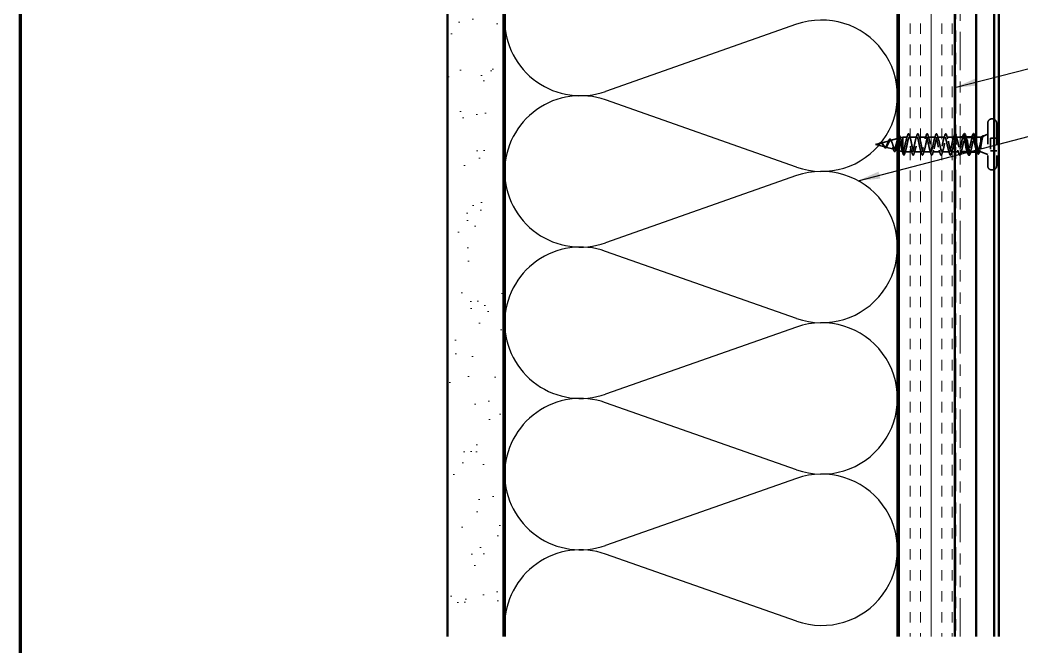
# Model space of a CAD drawing. Header units: inches. Extents: x 0.6 to 33.4, y 0.6 to 21.4.
# Drawn here: x 0.6 to 9.53, y 4.28 to 9.87 of the extents above; entities that cross this region are included whole.
import ezdxf

# ---------------------------------------------------------------- set-up
doc = ezdxf.new("R2010")
doc.units = ezdxf.units.IN
doc.header["$LTSCALE"] = 2
doc.header["$MEASUREMENT"] = 0
doc.linetypes.add('DASHED', pattern=[0.2067, 0.1654, -0.0413])
doc.linetypes.add('DOUBLE_DASH_CHAIN', pattern=[1.2403, 0.6614, -0.0827, 0.1654, -0.0827, 0.1654, -0.0827])
for name, color, linetype, lineweight in [('Border (ANSI)', 7, 'Continuous', 70), ('Hatch (ANSI)', 7, 'Continuous', 18), ('Hidden (ANSI)', 7, 'DASHED', 35), ('Sketch Geometry (ANSI)', 7, 'Continuous', 25), ('Symbol (ANSI)', 7, 'Continuous', 25), ('Visible (ANSI)', 7, 'Continuous', 50)]:
    doc.layers.add(name, color=color, linetype=linetype, lineweight=lineweight)
doc.styles.add('Note Text (ANSI)', font='tahoma.ttf')
doc.dimstyles.new('Default (ANSI)$7', dxfattribs={"dimscale": 2, "dimtxt": 0.12, "dimasz": 0.098425, "dimexe": 0.125, "dimexo": 0.0625, "dimgap": 0.031496, "dimtad": 0, "dimtih": 1, "dimtoh": 1, "dimrnd": 1e-08, "dimzin": 4, "dimdsep": 46, "dimtxsty": 'Note Text (ANSI)', "dimcen": 0.09, "dimdle": 0.393701, "dimclrd": 256, "dimclre": 256, "dimclrt": 256, "dimadec": 0, "dimazin": 1, "dimtfac": 1, "dimtofl": 0, "dimtmove": 0, "dimatfit": 3, "dimfxl": 0, "dimtolj": 1, "dimtzin": 4, "dimlwd": -1, "dimlwe": -1, "dimarcsym": 0})

# ---------------------------------------------------------------- blocks, each defined once
blk = doc.blocks.new('Borders ATAS A Border')
at = {"layer": 'Border (ANSI)'}
blk.add_line((0.3, 10.7), (0.3, 0.3), dxfattribs=at)

msp = doc.modelspace()

# ---------------------------------------------------------------- hatches: boundary and pattern name
at = {"layer": 'Hatch (ANSI)', "true_color": 0x804000}
h = msp.add_hatch(dxfattribs=at)
h.set_pattern_fill('AR-SAND', color=36, scale=0.25, angle=45, style=0)
h.paths.add_polyline_path([(4.40895, 4.37548), (4.40895, 15.27476), (4.90895, 15.27476), (4.90895, 4.37548)])
h = msp.add_hatch(dxfattribs=at)
h.set_pattern_fill('INSUL', color=36, scale=0.75, angle=90, style=0)
h.paths.add_polyline_path([(8.42895, 4.37548), (8.42895, 15.27476), (8.92895, 15.27476), (8.92895, 4.37548)])

# ---------------------------------------------------------------- linework, layer by layer
at = {"layer": 'Hidden (ANSI)', "ltscale": 0.569855}
for p, q in [((9.22295, 8.95576), (9.22295, 8.57476)), ((9.30295, 8.95576), (9.30295, 8.57476))]:
    msp.add_line(p, q, dxfattribs=at)
at = {"layer": 'Hidden (ANSI)', "ltscale": 0.005614}
for p, q in [((9.26595, 8.99276), (9.25995, 8.99276)), ((9.26595, 8.53776), (9.25995, 8.53776))]:
    msp.add_line(p, q, dxfattribs=at)
at = {"layer": 'Hidden (ANSI)', "ltscale": 0.04146}
msp.add_line((9.18248, 8.83894), (9.22295, 8.85526), dxfattribs=at)
at = {"layer": 'Hidden (ANSI)', "ltscale": 0.042539}
msp.add_line((8.22295, 8.76526), (8.2662, 8.77683), dxfattribs=at)
at = {"layer": 'Hidden (ANSI)', "ltscale": 0.082134}
msp.add_line((8.22295, 8.76526), (8.30637, 8.74295), dxfattribs=at)
at = {"layer": 'Hidden (ANSI)', "ltscale": 0.075866}
msp.add_line((8.26948, 8.77771), (8.34653, 8.79832), dxfattribs=at)
at = {"layer": 'Hidden (ANSI)', "ltscale": 0.063141}
msp.add_line((8.3548, 8.80053), (8.41895, 8.81769), dxfattribs=at)
at = {"layer": 'Hidden (ANSI)', "ltscale": 0.025357}
msp.add_line((8.44013, 8.82336), (8.46595, 8.83026), dxfattribs=at)
at = {"layer": 'Hidden (ANSI)', "ltscale": 0.117611}
msp.add_line((8.46595, 8.83026), (8.46595, 8.74416), dxfattribs=at)
at = {"layer": 'Hidden (ANSI)', "ltscale": 0.040375}
msp.add_line((8.50845, 8.83026), (8.46595, 8.83026), dxfattribs=at)
at = {"layer": 'Hidden (ANSI)', "ltscale": 0.062755}
for p, q in [((8.59145, 8.83026), (8.52545, 8.83026)), ((8.67445, 8.83026), (8.60845, 8.83026)), ((8.75745, 8.83026), (8.69145, 8.83026)), ((8.84045, 8.83026), (8.77445, 8.83026)), ((8.92345, 8.83026), (8.85745, 8.83026)), ((8.54995, 8.70026), (8.48395, 8.70026)), ((8.63295, 8.70026), (8.56695, 8.70026)), ((8.71595, 8.70026), (8.64995, 8.70026)), ((8.79895, 8.70026), (8.73295, 8.70026)), ((8.88195, 8.70026), (8.81595, 8.70026))]:
    msp.add_line(p, q, dxfattribs=at)
at = {"layer": 'Hidden (ANSI)', "ltscale": 0.036565}
msp.add_line((8.97895, 8.83026), (8.94045, 8.83026), dxfattribs=at)
at = {"layer": 'Hidden (ANSI)', "ltscale": 0.004078}
for p, q in [((9.02784, 8.83026), (9.02345, 8.83026)), ((9.04795, 8.70026), (9.04357, 8.70026))]:
    msp.add_line(p, q, dxfattribs=at)
at = {"layer": 'Hidden (ANSI)', "ltscale": 0.003667}
msp.add_line((9.11041, 8.83026), (9.10645, 8.83026), dxfattribs=at)
at = {"layer": 'Hidden (ANSI)', "ltscale": 0.037994}
msp.add_line((9.16095, 8.83026), (9.12095, 8.83026), dxfattribs=at)
at = {"layer": 'Hidden (ANSI)', "ltscale": 0.018506}
msp.add_line((9.16095, 8.83026), (9.17907, 8.83757), dxfattribs=at)
at = {"layer": 'Hidden (ANSI)', "ltscale": 0.194373}
msp.add_line((9.16095, 8.83026), (9.16095, 8.70026), dxfattribs=at)
at = {"layer": 'Hidden (ANSI)', "ltscale": 0.053232}
for p, q in [((9.30295, 8.82176), (9.24695, 8.82176)), ((9.30295, 8.70876), (9.24695, 8.70876))]:
    msp.add_line(p, q, dxfattribs=at)
at = {"layer": 'Hidden (ANSI)', "ltscale": 0.107515}
msp.add_line((9.24695, 8.82176), (9.24695, 8.70876), dxfattribs=at)
at = {"layer": 'Hidden (ANSI)', "ltscale": 0.073402}
msp.add_line((8.31214, 8.74141), (8.3867, 8.72146), dxfattribs=at)
at = {"layer": 'Hidden (ANSI)', "ltscale": 0.021082}
msp.add_line((8.39747, 8.71858), (8.41895, 8.71284), dxfattribs=at)
at = {"layer": 'Hidden (ANSI)', "ltscale": 0.036376}
msp.add_line((8.42895, 8.71016), (8.46595, 8.70026), dxfattribs=at)
at = {"layer": 'Hidden (ANSI)', "ltscale": 0.071462}
msp.add_line((8.46595, 8.74416), (8.46595, 8.70049), dxfattribs=at)
at = {"layer": 'Hidden (ANSI)', "ltscale": 0.0051}
msp.add_line((8.46595, 8.70049), (8.46595, 8.70026), dxfattribs=at)
at = {"layer": 'Hidden (ANSI)', "ltscale": 0.000852348}
msp.add_line((8.46695, 8.70026), (8.46595, 8.70026), dxfattribs=at)
at = {"layer": 'Hidden (ANSI)', "ltscale": 0.028664}
for p, q in [((8.47448, 8.67101), (8.46695, 8.70026)), ((8.48395, 8.70026), (8.47642, 8.67101))]:
    msp.add_line(p, q, dxfattribs=at)
at = {"layer": 'Hidden (ANSI)', "ltscale": 0.02847}
msp.add_line((8.92895, 8.70026), (8.89895, 8.70026), dxfattribs=at)
at = {"layer": 'Hidden (ANSI)', "ltscale": 0.024661}
msp.add_line((8.96495, 8.70026), (8.93895, 8.70026), dxfattribs=at)
at = {"layer": 'Hidden (ANSI)', "ltscale": 0.01168}
msp.add_line((9.13332, 8.70026), (9.12095, 8.70026), dxfattribs=at)
at = {"layer": 'Hidden (ANSI)', "ltscale": 0.014537}
msp.add_line((9.16095, 8.70026), (9.14558, 8.70026), dxfattribs=at)
at = {"layer": 'Hidden (ANSI)', "ltscale": 0.063565}
msp.add_line((9.16095, 8.70026), (9.22295, 8.67526), dxfattribs=at)
at = {"layer": 'Hidden (ANSI)', "ltscale": 0.05525}
for centre, start, end in [((9.25995, 8.95576), 90, 180), ((9.26595, 8.95576), 0, 90), ((9.25995, 8.57476), 180, 270), ((9.26595, 8.57476), 270, 0)]:
    msp.add_arc(centre, 0.037, start, end, dxfattribs=at)
at = {"layer": 'Hidden (ANSI)', "ltscale": 0.000948163}
msp.add_arc((9.09795, 8.85926), 0.001, 14.439743, 77.5, dxfattribs=at)
at = {"layer": 'Hidden (ANSI)', "ltscale": 0.002412}
msp.add_arc((8.47545, 8.67126), 0.001, 194.439743, 345.560257, dxfattribs=at)
at = {"layer": 'Hidden (ANSI)', "ltscale": 0.070549}
msp.add_open_spline([(8.42895, 8.83852), (8.42936, 8.8394), (8.42977, 8.84018), (8.43172, 8.8434), (8.43357, 8.84488), (8.43734, 8.84397), (8.4387, 8.84226), (8.441, 8.83775), (8.44197, 8.83522), (8.44292, 8.83217)], degree=3, knots=[0.04709562, 0.04709562, 0.04709562, 0.04709562, 0.06489246, 0.06489246, 0.13077085, 0.13077085, 0.18983606, 0.18983606, 0.23484667, 0.23484667, 0.23484667, 0.23484667], dxfattribs=at)
at = {"layer": 'Hidden (ANSI)', "ltscale": 0.031888}
for points in [[(8.49963, 8.81629), (8.50304, 8.8267), (8.50627, 8.83736), (8.5094, 8.84805)], [(8.52451, 8.84805), (8.52764, 8.83736), (8.53086, 8.8267), (8.53428, 8.81629)], [(8.58263, 8.81629), (8.58604, 8.8267), (8.58927, 8.83736), (8.5924, 8.84805)], [(8.60751, 8.84805), (8.61064, 8.83736), (8.61386, 8.8267), (8.61728, 8.81629)], [(8.66563, 8.81629), (8.66904, 8.8267), (8.67227, 8.83736), (8.6754, 8.84805)], [(8.69051, 8.84805), (8.69364, 8.83736), (8.69686, 8.8267), (8.70028, 8.81629)], [(8.74863, 8.81629), (8.75204, 8.8267), (8.75527, 8.83736), (8.7584, 8.84805)], [(8.77351, 8.84805), (8.77664, 8.83736), (8.77986, 8.8267), (8.78328, 8.81629)], [(8.83163, 8.81629), (8.83504, 8.8267), (8.83827, 8.83736), (8.8414, 8.84805)], [(8.85651, 8.84805), (8.85964, 8.83736), (8.86286, 8.8267), (8.86628, 8.81629)], [(8.91463, 8.81629), (8.91804, 8.8267), (8.92127, 8.83736), (8.9244, 8.84805)], [(8.93951, 8.84805), (8.94264, 8.83736), (8.94586, 8.8267), (8.94928, 8.81629)], [(8.49278, 8.71424), (8.48936, 8.70383), (8.48614, 8.69317), (8.48301, 8.68248)], [(8.5509, 8.68248), (8.54777, 8.69317), (8.54454, 8.70383), (8.54113, 8.71424)], [(8.57578, 8.71424), (8.57236, 8.70383), (8.56914, 8.69317), (8.56601, 8.68248)], [(8.6339, 8.68248), (8.63077, 8.69317), (8.62754, 8.70383), (8.62413, 8.71424)], [(8.65878, 8.71424), (8.65536, 8.70383), (8.65214, 8.69317), (8.64901, 8.68248)], [(8.7169, 8.68248), (8.71377, 8.69317), (8.71054, 8.70383), (8.70713, 8.71424)], [(8.74178, 8.71424), (8.73836, 8.70383), (8.73514, 8.69317), (8.73201, 8.68248)], [(8.7999, 8.68248), (8.79677, 8.69317), (8.79354, 8.70383), (8.79013, 8.71424)], [(8.82478, 8.71424), (8.82136, 8.70383), (8.81814, 8.69317), (8.81501, 8.68248)], [(8.8829, 8.68248), (8.87977, 8.69317), (8.87654, 8.70383), (8.87313, 8.71424)], [(8.90778, 8.71424), (8.90436, 8.70383), (8.90114, 8.69317), (8.89801, 8.68248)], [(8.9659, 8.68248), (8.96277, 8.69317), (8.95954, 8.70383), (8.95613, 8.71424)]]:
    msp.add_open_spline(points, degree=3, dxfattribs=at)
at = {"layer": 'Hidden (ANSI)', "ltscale": 0.090851}
for points in [[(8.5094, 8.84805), (8.51088, 8.85311), (8.51234, 8.85667), (8.51486, 8.85963), (8.51587, 8.86028), (8.51883, 8.86024), (8.52022, 8.85861), (8.52252, 8.85413), (8.52352, 8.85142), (8.52451, 8.84805)], [(8.5924, 8.84805), (8.59388, 8.85311), (8.59534, 8.85667), (8.59786, 8.85963), (8.59887, 8.86028), (8.60183, 8.86024), (8.60322, 8.85861), (8.60552, 8.85413), (8.60652, 8.85142), (8.60751, 8.84805)], [(8.6754, 8.84805), (8.67688, 8.85311), (8.67834, 8.85667), (8.68086, 8.85963), (8.68187, 8.86028), (8.68483, 8.86024), (8.68622, 8.85861), (8.68852, 8.85413), (8.68952, 8.85142), (8.69051, 8.84805)], [(8.7584, 8.84805), (8.75988, 8.85311), (8.76134, 8.85667), (8.76386, 8.85963), (8.76487, 8.86028), (8.76783, 8.86024), (8.76922, 8.85861), (8.77152, 8.85413), (8.77252, 8.85142), (8.77351, 8.84805)], [(8.8414, 8.84805), (8.84288, 8.85311), (8.84434, 8.85667), (8.84686, 8.85963), (8.84787, 8.86028), (8.85083, 8.86024), (8.85222, 8.85861), (8.85452, 8.85413), (8.85552, 8.85142), (8.85651, 8.84805)], [(8.56601, 8.68248), (8.56452, 8.67742), (8.56306, 8.67385), (8.56054, 8.6709), (8.55953, 8.67025), (8.55657, 8.67029), (8.55518, 8.67192), (8.55288, 8.6764), (8.55189, 8.67911), (8.5509, 8.68248)], [(8.64901, 8.68248), (8.64752, 8.67742), (8.64606, 8.67385), (8.64354, 8.6709), (8.64253, 8.67025), (8.63957, 8.67029), (8.63818, 8.67192), (8.63588, 8.6764), (8.63489, 8.67911), (8.6339, 8.68248)], [(8.73201, 8.68248), (8.73052, 8.67742), (8.72906, 8.67385), (8.72654, 8.6709), (8.72553, 8.67025), (8.72257, 8.67029), (8.72118, 8.67192), (8.71888, 8.6764), (8.71789, 8.67911), (8.7169, 8.68248)], [(8.81501, 8.68248), (8.81352, 8.67742), (8.81206, 8.67385), (8.80954, 8.6709), (8.80853, 8.67025), (8.80557, 8.67029), (8.80418, 8.67192), (8.80188, 8.6764), (8.80089, 8.67911), (8.7999, 8.68248)], [(8.89801, 8.68248), (8.89652, 8.67742), (8.89506, 8.67385), (8.89254, 8.6709), (8.89153, 8.67025), (8.88857, 8.67029), (8.88718, 8.67192), (8.88488, 8.6764), (8.88389, 8.67911), (8.8829, 8.68248)]]:
    msp.add_open_spline(points, degree=3, knots=[0, 0, 0, 0, 0.08068206, 0.08068206, 0.12137804, 0.12137804, 0.18811443, 0.18811443, 0.24184971, 0.24184971, 0.24184971, 0.24184971], dxfattribs=at)
at = {"layer": 'Hidden (ANSI)', "ltscale": 0.029874}
msp.add_open_spline([(8.9244, 8.84805), (8.92587, 8.85304), (8.9273, 8.85658), (8.92895, 8.85856)], degree=3, dxfattribs=at)
at = {"layer": 'Hidden (ANSI)', "ltscale": 0.003653}
msp.add_open_spline([(8.93895, 8.84986), (8.93914, 8.84928), (8.93932, 8.84867), (8.93951, 8.84805)], degree=3, dxfattribs=at)
at = {"layer": 'Hidden (ANSI)', "ltscale": 0.148606}
msp.add_open_spline([(9.16095, 8.74378), (9.16246, 8.75175), (9.16392, 8.76033), (9.16689, 8.77794), (9.16836, 8.78678), (9.17133, 8.80354), (9.17279, 8.81125), (9.17576, 8.82445), (9.17723, 8.82974), (9.17988, 8.83635), (9.18105, 8.83818), (9.18341, 8.83948), (9.18458, 8.8389), (9.18575, 8.83713)], degree=3, knots=[0, 0, 0, 0, 0.06713685, 0.06713685, 0.13596331, 0.13596331, 0.20647998, 0.20647998, 0.27868739, 0.27868739, 0.33737749, 0.33737749, 0.39716778, 0.39716778, 0.39716778, 0.39716778], dxfattribs=at)
at = {"layer": 'Hidden (ANSI)', "ltscale": 0.068823}
msp.add_open_spline([(9.17193, 8.82891), (9.17342, 8.83365), (9.17492, 8.83721), (9.17818, 8.84162), (9.18047, 8.84251), (9.18374, 8.8405), (9.18488, 8.83892), (9.18602, 8.83666)], degree=3, knots=[0, 0, 0, 0, 0.06702467, 0.06702467, 0.13458345, 0.13458345, 0.18302035, 0.18302035, 0.18302035, 0.18302035], dxfattribs=at)
at = {"layer": 'Hidden (ANSI)', "ltscale": 0.014821}
msp.add_open_spline([(8.24276, 8.76389), (8.24111, 8.76334), (8.23983, 8.76309), (8.23917, 8.76294), (8.23906, 8.76292), (8.23896, 8.76289), (8.23893, 8.76288), (8.2389, 8.76287), (8.2389, 8.76286), (8.23889, 8.76286), (8.23889, 8.76285), (8.23889, 8.76285), (8.23889, 8.76285), (8.23889, 8.76285), (8.23889, 8.76285), (8.23889, 8.76284), (8.23889, 8.76284), (8.23889, 8.76284), (8.23889, 8.76284), (8.2389, 8.76284), (8.23891, 8.76284), (8.23893, 8.76283), (8.23895, 8.76283), (8.23908, 8.76281), (8.2393, 8.76282), (8.2397, 8.76283), (8.2401, 8.76286), (8.24114, 8.76299), (8.24174, 8.76309), (8.24462, 8.7637), (8.24687, 8.76456), (8.24914, 8.76578)], degree=3, knots=[0, 0, 0, 0, 0.01397013, 0.01397013, 0.01635801, 0.01635801, 0.01712636, 0.01712636, 0.01759978, 0.01759978, 0.01773598, 0.01773598, 0.01781809, 0.01781809, 0.01788584, 0.01788584, 0.01795891, 0.01795891, 0.01807628, 0.01807628, 0.01833703, 0.01833703, 0.01916095, 0.01916095, 0.02439922, 0.02439922, 0.04499316, 0.04499316, 0.07213098, 0.07213098, 0.1773839, 0.1773839, 0.1773839, 0.1773839], dxfattribs=at)
at = {"layer": 'Hidden (ANSI)', "ltscale": 0.002866}
msp.add_open_spline([(8.24326, 8.76343), (8.2423, 8.76318), (8.24134, 8.763), (8.24039, 8.7629)], degree=3, dxfattribs=at)
at = {"layer": 'Hidden (ANSI)', "ltscale": 0.007962}
msp.add_open_spline([(8.25014, 8.76751), (8.24913, 8.76688), (8.24812, 8.76629), (8.24566, 8.76501), (8.24423, 8.76437), (8.24276, 8.76389)], degree=3, knots=[0, 0, 0, 0, 0.009046419, 0.009046419, 0.021574315, 0.021574315, 0.021574315, 0.021574315], dxfattribs=at)
at = {"layer": 'Hidden (ANSI)', "ltscale": 0.000711439}
msp.add_open_spline([(8.24796, 8.76622), (8.24809, 8.76629), (8.24821, 8.76637), (8.24834, 8.76645)], degree=3, dxfattribs=at)
at = {"layer": 'Hidden (ANSI)', "ltscale": 0.002371}
msp.add_open_spline([(8.24834, 8.76645), (8.24904, 8.76688), (8.24974, 8.76735), (8.25043, 8.76785)], degree=3, dxfattribs=at)
at = {"layer": 'Hidden (ANSI)', "ltscale": 0.003543}
msp.add_open_spline([(8.24914, 8.76578), (8.24967, 8.76606), (8.2502, 8.76636), (8.25129, 8.767), (8.25185, 8.76734), (8.25241, 8.7677)], degree=3, knots=[0, 0, 0, 0, 0.0046577974, 0.0046577974, 0.0097216205, 0.0097216205, 0.0097216205, 0.0097216205], dxfattribs=at)
at = {"layer": 'Hidden (ANSI)', "ltscale": 0.083957}
msp.add_open_spline([(8.30637, 8.74295), (8.30455, 8.74344), (8.3027, 8.74461), (8.29894, 8.74811), (8.29708, 8.75035), (8.29326, 8.75544), (8.29137, 8.7582), (8.28748, 8.76369), (8.28556, 8.76634), (8.28159, 8.77103), (8.27962, 8.77301), (8.27554, 8.77592), (8.27352, 8.77684), (8.26931, 8.77749), (8.26722, 8.77723), (8.26284, 8.77571), (8.26066, 8.77449), (8.257, 8.77213), (8.25564, 8.77119), (8.25289, 8.76931), (8.25154, 8.76838), (8.25014, 8.76751)], degree=3, knots=[0, 0, 0, 0, 0.02818547, 0.02818547, 0.05535616, 0.05535616, 0.08155578, 0.08155578, 0.10684016, 0.10684016, 0.13128192, 0.13128192, 0.1549776, 0.1549776, 0.17805851, 0.17805851, 0.20070773, 0.20070773, 0.21389493, 0.21389493, 0.22660204, 0.22660204, 0.22660204, 0.22660204], dxfattribs=at)
at = {"layer": 'Hidden (ANSI)', "ltscale": 0.049977}
msp.add_open_spline([(8.25043, 8.76785), (8.25205, 8.76902), (8.25365, 8.77034), (8.25678, 8.77302), (8.25835, 8.77439), (8.26152, 8.77698), (8.26315, 8.77819), (8.26639, 8.78012), (8.26805, 8.78083), (8.27137, 8.78151), (8.27307, 8.78144), (8.27637, 8.78048), (8.27799, 8.77957), (8.28114, 8.77706), (8.28271, 8.77539), (8.28447, 8.77315), (8.28474, 8.7728), (8.28501, 8.77245)], degree=3, knots=[0, 0, 0, 0, 0.01545601, 0.01545601, 0.03160159, 0.03160159, 0.04933947, 0.04933947, 0.06831232, 0.06831232, 0.08828975, 0.08828975, 0.10822909, 0.10822909, 0.12929401, 0.12929401, 0.13307809, 0.13307809, 0.13307809, 0.13307809], dxfattribs=at)
at = {"layer": 'Hidden (ANSI)', "ltscale": 0.089656}
msp.add_open_spline([(8.25241, 8.7677), (8.25522, 8.76948), (8.25785, 8.77143), (8.26308, 8.77491), (8.26552, 8.77634), (8.27041, 8.77812), (8.27272, 8.77842), (8.27735, 8.77767), (8.27957, 8.77662), (8.28402, 8.7733), (8.28617, 8.77107), (8.29047, 8.76583), (8.29256, 8.7629), (8.29676, 8.75689), (8.2988, 8.75392), (8.30276, 8.74871), (8.30463, 8.74652), (8.30842, 8.74307), (8.31029, 8.7419), (8.31214, 8.74141)], degree=3, knots=[0, 0, 0, 0, 0.02542118, 0.02542118, 0.05061597, 0.05061597, 0.07599611, 0.07599611, 0.10184452, 0.10184452, 0.12835573, 0.12835573, 0.15566688, 0.15566688, 0.18387744, 0.18387744, 0.21097071, 0.21097071, 0.23938117, 0.23938117, 0.23938117, 0.23938117], dxfattribs=at)
at = {"layer": 'Hidden (ANSI)', "ltscale": 0.003954}
msp.add_open_spline([(8.28501, 8.77245), (8.2856, 8.77165), (8.2862, 8.7709), (8.28681, 8.77022)], degree=3, dxfattribs=at)
at = {"layer": 'Hidden (ANSI)', "ltscale": 0.007535}
msp.add_open_spline([(8.2943, 8.7533), (8.29327, 8.75522), (8.29219, 8.75701), (8.29109, 8.75858)], degree=3, dxfattribs=at)
at = {"layer": 'Hidden (ANSI)', "ltscale": 0.032433}
msp.add_open_spline([(8.30909, 8.73405), (8.30746, 8.73468), (8.30586, 8.73592), (8.30265, 8.73942), (8.301, 8.74175), (8.29771, 8.74707), (8.29602, 8.75012), (8.2943, 8.7533)], degree=3, knots=[0, 0, 0, 0, 0.028857682, 0.028857682, 0.057982072, 0.057982072, 0.086372467, 0.086372467, 0.086372467, 0.086372467], dxfattribs=at)
at = {"layer": 'Hidden (ANSI)', "ltscale": 0.365807}
msp.add_open_spline([(8.42686, 8.81981), (8.42637, 8.81968), (8.42587, 8.81942), (8.42368, 8.81776), (8.422, 8.8151), (8.41859, 8.80737), (8.4169, 8.80243), (8.41349, 8.791), (8.4118, 8.78465), (8.40838, 8.77148), (8.40669, 8.76479), (8.40326, 8.75202), (8.40157, 8.74606), (8.39814, 8.73567), (8.39644, 8.73133), (8.39301, 8.72484), (8.39131, 8.72271), (8.38787, 8.72094), (8.38617, 8.72125), (8.38272, 8.72422), (8.38101, 8.72679), (8.37756, 8.73377), (8.37585, 8.73806), (8.37239, 8.7477), (8.37067, 8.75292), (8.3672, 8.76351), (8.36548, 8.76877), (8.362, 8.77855), (8.36028, 8.78299), (8.35679, 8.79041), (8.35506, 8.79335), (8.35155, 8.79736), (8.34982, 8.79842), (8.3463, 8.79856), (8.34456, 8.7977), (8.34102, 8.79422), (8.33927, 8.7917), (8.33572, 8.78544), (8.33397, 8.78181), (8.3304, 8.77404), (8.32863, 8.77), (8.32503, 8.76217), (8.32325, 8.75847), (8.31964, 8.75195), (8.31784, 8.7492), (8.31441, 8.74531), (8.31282, 8.74402), (8.3096, 8.74264), (8.30801, 8.74251), (8.30637, 8.74295)], degree=3, knots=[0.47789352, 0.47789352, 0.47789352, 0.47789352, 0.49460706, 0.49460706, 0.55076272, 0.55076272, 0.60566256, 0.60566256, 0.65930824, 0.65930824, 0.71170162, 0.71170162, 0.76284473, 0.76284473, 0.81273987, 0.81273987, 0.86138959, 0.86138959, 0.90879673, 0.90879673, 0.95496449, 0.95496449, 0.99989646, 0.99989646, 1.04359669, 1.04359669, 1.08606975, 1.08606975, 1.12732083, 1.12732083, 1.16735583, 1.16735583, 1.2061815, 1.2061815, 1.24380561, 1.24380561, 1.2802371, 1.2802371, 1.3154864, 1.3154864, 1.34956567, 1.34956567, 1.38248924, 1.38248924, 1.41427414, 1.41427414, 1.44125434, 1.44125434, 1.46715819, 1.46715819, 1.46715819, 1.46715819], dxfattribs=at)
at = {"layer": 'Hidden (ANSI)', "ltscale": 0.504207}
msp.add_open_spline([(8.31214, 8.74141), (8.31417, 8.74087), (8.31612, 8.74114), (8.32006, 8.7433), (8.32199, 8.74521), (8.32589, 8.75045), (8.32781, 8.75375), (8.33167, 8.76128), (8.33357, 8.76544), (8.3374, 8.77399), (8.33929, 8.77828), (8.34309, 8.7863), (8.34497, 8.78992), (8.34875, 8.79588), (8.35062, 8.7981), (8.35438, 8.80074), (8.35624, 8.80106), (8.35998, 8.79965), (8.36183, 8.79787), (8.36556, 8.79238), (8.3674, 8.78868), (8.37112, 8.77981), (8.37295, 8.7747), (8.37666, 8.76378), (8.37848, 8.75807), (8.38218, 8.74686), (8.384, 8.74149), (8.38768, 8.73191), (8.3895, 8.72784), (8.39318, 8.72162), (8.39499, 8.7196), (8.39866, 8.71801), (8.40047, 8.71851), (8.40413, 8.72208), (8.40593, 8.72516), (8.40958, 8.73357), (8.41139, 8.73886), (8.41503, 8.75098), (8.41684, 8.75771), (8.42047, 8.77172), (8.42227, 8.77886), (8.42591, 8.79255), (8.4277, 8.79894), (8.43133, 8.81004), (8.43313, 8.8146), (8.43675, 8.82116), (8.43854, 8.82304), (8.44216, 8.82378), (8.44395, 8.82255), (8.44757, 8.81707), (8.44936, 8.8128), (8.45297, 8.80169), (8.45476, 8.79492), (8.45813, 8.78072), (8.45969, 8.77357), (8.46283, 8.75883), (8.46439, 8.75134), (8.46595, 8.74416)], degree=3, knots=[0, 0, 0, 0, 0.0315308, 0.0315308, 0.0641805, 0.0641805, 0.0979786, 0.0979786, 0.1329491, 0.1329491, 0.1691118, 0.1691118, 0.2064833, 0.2064833, 0.2450775, 0.2450775, 0.2849064, 0.2849064, 0.3259802, 0.3259802, 0.3683075, 0.3683075, 0.4118959, 0.4118959, 0.4567522, 0.4567522, 0.5028821, 0.5028821, 0.5502906, 0.5502906, 0.5989824, 0.5989824, 0.6489613, 0.6489613, 0.7002309, 0.7002309, 0.7527945, 0.7527945, 0.8066547, 0.8066547, 0.8618141, 0.8618141, 0.918275, 0.918275, 0.9760395, 0.9760395, 1.0351092, 1.0351092, 1.095486, 1.095486, 1.1571712, 1.1571712, 1.2201662, 1.2201662, 1.2761521, 1.2761521, 1.3331843, 1.3331843, 1.3331843, 1.3331843], dxfattribs=at)
at = {"layer": 'Hidden (ANSI)', "ltscale": 0.008584}
msp.add_open_spline([(8.32723, 8.75289), (8.32603, 8.75082), (8.32486, 8.74858), (8.32372, 8.74622)], degree=3, dxfattribs=at)
at = {"layer": 'Hidden (ANSI)', "ltscale": 0.014151}
msp.add_open_spline([(8.33374, 8.78126), (8.33559, 8.78514), (8.33734, 8.78939), (8.33901, 8.79376)], degree=3, dxfattribs=at)
at = {"layer": 'Hidden (ANSI)', "ltscale": 0.078163}
msp.add_open_spline([(8.33901, 8.79376), (8.34051, 8.79768), (8.342, 8.80117), (8.34492, 8.80682), (8.34638, 8.80905), (8.34948, 8.81213), (8.35126, 8.81296), (8.35467, 8.81244), (8.35616, 8.81135), (8.35825, 8.8088), (8.35895, 8.80774), (8.36078, 8.8045), (8.3619, 8.80202), (8.36299, 8.79918)], degree=3, knots=[0, 0, 0, 0, 0.03820607, 0.03820607, 0.07666554, 0.07666554, 0.11777887, 0.11777887, 0.15521059, 0.15521059, 0.17510174, 0.17510174, 0.2079958, 0.2079958, 0.2079958, 0.2079958], dxfattribs=at)
at = {"layer": 'Hidden (ANSI)', "ltscale": 0.013376}
msp.add_open_spline([(8.36299, 8.79918), (8.36458, 8.79505), (8.36623, 8.79103), (8.36795, 8.78725)], degree=3, dxfattribs=at)
at = {"layer": 'Hidden (ANSI)', "ltscale": 0.014652}
msp.add_open_spline([(8.41758, 8.80419), (8.41921, 8.80892), (8.42078, 8.81373), (8.42231, 8.81859)], degree=3, dxfattribs=at)
at = {"layer": 'Hidden (ANSI)', "ltscale": 0.169393}
msp.add_open_spline([(8.46595, 8.70049), (8.46428, 8.70165), (8.4626, 8.70447), (8.45922, 8.71305), (8.45754, 8.71868), (8.45415, 8.73194), (8.45248, 8.7394), (8.44909, 8.75511), (8.44741, 8.76318), (8.44401, 8.77883), (8.44233, 8.78625), (8.43894, 8.79943), (8.43726, 8.80509), (8.43386, 8.81387), (8.43218, 8.81696), (8.42996, 8.81906), (8.42945, 8.81941), (8.42895, 8.81963)], degree=3, knots=[0, 0, 0, 0, 0.0662455, 0.0662455, 0.13122657, 0.13122657, 0.19494394, 0.19494394, 0.25739843, 0.25739843, 0.31859094, 0.31859094, 0.37852246, 0.37852246, 0.43719409, 0.43719409, 0.45427606, 0.45427606, 0.45427606, 0.45427606], dxfattribs=at)
at = {"layer": 'Hidden (ANSI)', "ltscale": 0.022792}
msp.add_open_spline([(8.44292, 8.83217), (8.44529, 8.82463), (8.44772, 8.81714), (8.45028, 8.80986)], degree=3, dxfattribs=at)
at = {"layer": 'Hidden (ANSI)', "ltscale": 1.119025}
msp.add_open_spline([(8.92895, 8.82463), (8.92806, 8.82645), (8.92717, 8.82786), (8.92627, 8.82879), (8.92083, 8.83446), (8.9154, 8.82202), (8.90996, 8.79919), (8.90452, 8.77636), (8.89908, 8.74479), (8.89364, 8.72408), (8.8882, 8.70338), (8.88276, 8.69503), (8.87732, 8.70422), (8.87188, 8.71341), (8.86644, 8.73949), (8.861, 8.76625), (8.85556, 8.79301), (8.85012, 8.81853), (8.84469, 8.82696), (8.83925, 8.83539), (8.83381, 8.82612), (8.82837, 8.80491), (8.82293, 8.7837), (8.81749, 8.75207), (8.81205, 8.72968), (8.80661, 8.70728), (8.80117, 8.69573), (8.79573, 8.70219), (8.79029, 8.70865), (8.78485, 8.73266), (8.77941, 8.75931), (8.77397, 8.78597), (8.76854, 8.81333), (8.7631, 8.82442), (8.75766, 8.83551), (8.75222, 8.82952), (8.74678, 8.81017), (8.74134, 8.79082), (8.7359, 8.75951), (8.73046, 8.73568), (8.72502, 8.71185), (8.71958, 8.69722), (8.71414, 8.70087), (8.7087, 8.70453), (8.70326, 8.72621), (8.69782, 8.75245), (8.69239, 8.77869), (8.68695, 8.80759), (8.68151, 8.82121), (8.67607, 8.83484), (8.67063, 8.83219), (8.66519, 8.81493), (8.65975, 8.79766), (8.65431, 8.76701), (8.64887, 8.74202), (8.64343, 8.71702), (8.63799, 8.69948), (8.63255, 8.70029), (8.62711, 8.7011), (8.62167, 8.7202), (8.61624, 8.74573), (8.6108, 8.77125), (8.60536, 8.80137), (8.59992, 8.81737), (8.59448, 8.83337), (8.58904, 8.8341), (8.5836, 8.81911), (8.57816, 8.80412), (8.57272, 8.77449), (8.56728, 8.74862), (8.56184, 8.72275), (8.5564, 8.7025), (8.55096, 8.70045), (8.54552, 8.69841), (8.54009, 8.71471), (8.53465, 8.73923), (8.52921, 8.76375), (8.52377, 8.79473), (8.51833, 8.81293), (8.51289, 8.83113), (8.50745, 8.83523), (8.50201, 8.82269), (8.49657, 8.81015), (8.49113, 8.78187), (8.48569, 8.75541), (8.48025, 8.72896), (8.47481, 8.70623), (8.46937, 8.70135), (8.46857, 8.70063), (8.46776, 8.70026), (8.46695, 8.70026)], degree=3, knots=[12.150015, 12.150015, 12.150015, 12.150015, 12.3527695, 12.3527695, 12.3527695, 13.5880464, 13.5880464, 13.5880464, 14.8233233, 14.8233233, 14.8233233, 16.0586003, 16.0586003, 16.0586003, 17.2938772, 17.2938772, 17.2938772, 18.5291542, 18.5291542, 18.5291542, 19.7644311, 19.7644311, 19.7644311, 20.9997081, 20.9997081, 20.9997081, 22.234985, 22.234985, 22.234985, 23.470262, 23.470262, 23.470262, 24.7055389, 24.7055389, 24.7055389, 25.9408158, 25.9408158, 25.9408158, 27.1760928, 27.1760928, 27.1760928, 28.4113697, 28.4113697, 28.4113697, 29.6466467, 29.6466467, 29.6466467, 30.8819236, 30.8819236, 30.8819236, 32.1172006, 32.1172006, 32.1172006, 33.3524775, 33.3524775, 33.3524775, 34.5877545, 34.5877545, 34.5877545, 35.8230314, 35.8230314, 35.8230314, 37.0583084, 37.0583084, 37.0583084, 38.2935853, 38.2935853, 38.2935853, 39.5288622, 39.5288622, 39.5288622, 40.7641392, 40.7641392, 40.7641392, 41.9994161, 41.9994161, 41.9994161, 43.2346931, 43.2346931, 43.2346931, 44.46997, 44.46997, 44.46997, 45.705247, 45.705247, 45.705247, 46.9405239, 46.9405239, 46.9405239, 47.1238898, 47.1238898, 47.1238898, 47.1238898], dxfattribs=at)
at = {"layer": 'Hidden (ANSI)', "ltscale": 0.999109}
msp.add_open_spline([(8.48395, 8.70026), (8.48939, 8.70026), (8.49483, 8.71859), (8.50027, 8.74386), (8.50571, 8.76913), (8.51115, 8.79953), (8.51659, 8.81617), (8.52203, 8.83281), (8.52747, 8.8345), (8.53291, 8.82019), (8.53835, 8.80588), (8.54378, 8.77659), (8.54922, 8.75053), (8.55466, 8.72446), (8.5601, 8.70349), (8.56554, 8.70063), (8.57098, 8.69778), (8.57642, 8.71325), (8.58186, 8.73744), (8.5873, 8.76163), (8.59274, 8.79279), (8.59818, 8.81157), (8.60362, 8.83035), (8.60906, 8.8354), (8.6145, 8.82358), (8.61993, 8.81176), (8.62537, 8.78392), (8.63081, 8.75736), (8.63625, 8.73079), (8.64169, 8.70741), (8.64713, 8.70174), (8.65257, 8.69607), (8.65801, 8.70851), (8.66345, 8.73134), (8.66889, 8.75417), (8.67433, 8.78574), (8.67977, 8.80645), (8.68521, 8.82715), (8.69065, 8.8355), (8.69608, 8.82631), (8.70152, 8.81712), (8.70696, 8.79104), (8.7124, 8.76428), (8.71784, 8.73752), (8.72328, 8.712), (8.72872, 8.70357), (8.73416, 8.69514), (8.7396, 8.70441), (8.74504, 8.72562), (8.75048, 8.74683), (8.75592, 8.77845), (8.76136, 8.80085), (8.7668, 8.82325), (8.77223, 8.8348), (8.77767, 8.82834), (8.78311, 8.82188), (8.78855, 8.79787), (8.79399, 8.77122), (8.79943, 8.74456), (8.80487, 8.7172), (8.81031, 8.70611), (8.81575, 8.69502), (8.82119, 8.70101), (8.82663, 8.72036), (8.83207, 8.73971), (8.83751, 8.77102), (8.84294, 8.79485), (8.84838, 8.81868), (8.85382, 8.83331), (8.85926, 8.82965), (8.8647, 8.826), (8.87014, 8.80432), (8.87558, 8.77808), (8.88102, 8.75184), (8.88646, 8.72294), (8.8919, 8.70931), (8.89734, 8.69569), (8.90278, 8.69833), (8.90822, 8.7156), (8.91366, 8.73287), (8.91909, 8.76352), (8.92453, 8.78851), (8.92997, 8.81351), (8.93541, 8.83104), (8.94085, 8.83023), (8.94629, 8.82943), (8.95173, 8.81033), (8.95717, 8.7848), (8.96261, 8.75927), (8.96805, 8.72916), (8.97349, 8.71316), (8.97531, 8.7078), (8.97713, 8.70415), (8.97895, 8.70224)], degree=3, knots=[-47.1238898, -47.1238898, -47.1238898, -47.1238898, -45.8886129, -45.8886129, -45.8886129, -44.6533359, -44.6533359, -44.6533359, -43.418059, -43.418059, -43.418059, -42.182782, -42.182782, -42.182782, -40.9475051, -40.9475051, -40.9475051, -39.7122281, -39.7122281, -39.7122281, -38.4769512, -38.4769512, -38.4769512, -37.2416742, -37.2416742, -37.2416742, -36.0063973, -36.0063973, -36.0063973, -34.7711204, -34.7711204, -34.7711204, -33.5358434, -33.5358434, -33.5358434, -32.3005665, -32.3005665, -32.3005665, -31.0652895, -31.0652895, -31.0652895, -29.8300126, -29.8300126, -29.8300126, -28.5947356, -28.5947356, -28.5947356, -27.3594587, -27.3594587, -27.3594587, -26.1241817, -26.1241817, -26.1241817, -24.8889048, -24.8889048, -24.8889048, -23.6536278, -23.6536278, -23.6536278, -22.4183509, -22.4183509, -22.4183509, -21.183074, -21.183074, -21.183074, -19.947797, -19.947797, -19.947797, -18.7125201, -18.7125201, -18.7125201, -17.4772431, -17.4772431, -17.4772431, -16.2419662, -16.2419662, -16.2419662, -15.0066892, -15.0066892, -15.0066892, -13.7714123, -13.7714123, -13.7714123, -12.5361353, -12.5361353, -12.5361353, -11.3008584, -11.3008584, -11.3008584, -10.0655815, -10.0655815, -10.0655815, -9.651881, -9.651881, -9.651881, -9.651881], dxfattribs=at)
at = {"layer": 'Hidden (ANSI)', "ltscale": 0.321718}
msp.add_open_spline([(9.00645, 8.83023), (9.00148, 8.83001), (8.99651, 8.81518), (8.99155, 8.79309), (8.98611, 8.7689), (8.98067, 8.73774), (8.97523, 8.71896), (8.96979, 8.70017), (8.96435, 8.69513), (8.95891, 8.70695), (8.95347, 8.71877), (8.94803, 8.7466), (8.94259, 8.77317), (8.94138, 8.77909), (8.94017, 8.78486), (8.93895, 8.79031)], degree=3, knots=[6.2831853, 6.2831853, 6.2831853, 6.2831853, 7.4116617, 7.4116617, 7.4116617, 8.6469386, 8.6469386, 8.6469386, 9.8822156, 9.8822156, 9.8822156, 11.1174925, 11.1174925, 11.1174925, 11.3930047, 11.3930047, 11.3930047, 11.3930047], dxfattribs=at)
at = {"layer": 'Hidden (ANSI)', "ltscale": 0.239861}
msp.add_open_spline([(8.98195, 8.70065), (8.98457, 8.70063), (8.98719, 8.7042), (8.98981, 8.71142), (8.99524, 8.72641), (9.00068, 8.75604), (9.00612, 8.78191), (9.01156, 8.80778), (9.017, 8.82803), (9.02244, 8.83007), (9.02572, 8.83131), (9.029, 8.82587), (9.03228, 8.81599)], degree=3, knots=[-9.424778, -9.424778, -9.424778, -9.424778, -8.8303045, -8.8303045, -8.8303045, -7.5950276, -7.5950276, -7.5950276, -6.3597506, -6.3597506, -6.3597506, -5.6150337, -5.6150337, -5.6150337, -5.6150337], dxfattribs=at)
at = {"layer": 'Hidden (ANSI)', "ltscale": 0.014082}
for points in [[(8.99763, 8.81629), (8.99914, 8.8209), (9.00062, 8.82557), (9.00207, 8.83026)], [(9.08063, 8.81629), (9.08214, 8.8209), (9.08362, 8.82557), (9.08507, 8.83026)], [(8.99078, 8.71424), (8.98926, 8.70962), (8.98779, 8.70496), (8.98634, 8.70026)], [(9.07378, 8.71424), (9.07226, 8.70962), (9.07079, 8.70496), (9.06934, 8.70026)]]:
    msp.add_open_spline(points, degree=3, dxfattribs=at)
at = {"layer": 'Hidden (ANSI)', "ltscale": 0.239856}
msp.add_open_spline([(9.08945, 8.83026), (9.08401, 8.83026), (9.07857, 8.81194), (9.07313, 8.78667), (9.0677, 8.76139), (9.06226, 8.731), (9.05682, 8.71436), (9.05138, 8.69772), (9.04594, 8.69603), (9.0405, 8.71034), (9.04004, 8.71154), (9.03958, 8.71285), (9.03913, 8.71426)], degree=3, knots=[0, 0, 0, 0, 1.2352769, 1.2352769, 1.2352769, 2.4705539, 2.4705539, 2.4705539, 3.7058308, 3.7058308, 3.7058308, 3.8097443, 3.8097443, 3.8097443, 3.8097443], dxfattribs=at)
at = {"layer": 'Hidden (ANSI)', "ltscale": 0.197789}
msp.add_open_spline([(9.06495, 8.70061), (9.0671, 8.70053), (9.06925, 8.70289), (9.07139, 8.70784), (9.07683, 8.72038), (9.08227, 8.74866), (9.08771, 8.77512), (9.09315, 8.80157), (9.09859, 8.82429), (9.10403, 8.82917), (9.10484, 8.8299), (9.10565, 8.83026), (9.10645, 8.83026)], degree=3, knots=[-3.1415927, -3.1415927, -3.1415927, -3.1415927, -2.6539198, -2.6539198, -2.6539198, -1.4186428, -1.4186428, -1.4186428, -0.1833659, -0.1833659, -0.1833659, 0, 0, 0, 0], dxfattribs=at)
at = {"layer": 'Hidden (ANSI)', "ltscale": 0.040224}
msp.add_open_spline([(9.10645, 8.83026), (9.1081, 8.83026), (9.10974, 8.82855), (9.1124, 8.82318), (9.11341, 8.82055), (9.11442, 8.81741)], degree=3, knots=[0, 0, 0, 0, 0.06687142, 0.06687142, 0.10791152, 0.10791152, 0.10791152, 0.10791152], dxfattribs=at)
at = {"layer": 'Hidden (ANSI)', "ltscale": 0.181267}
msp.add_open_spline([(9.16095, 8.79105), (9.15909, 8.7831), (9.15725, 8.77455), (9.15353, 8.75723), (9.15169, 8.74864), (9.14797, 8.73262), (9.14613, 8.72534), (9.14241, 8.71312), (9.14057, 8.70829), (9.13684, 8.70178), (9.135, 8.70016), (9.13128, 8.70038), (9.12944, 8.70222), (9.12572, 8.70914), (9.12388, 8.71415), (9.12166, 8.72162), (9.12131, 8.72286), (9.12095, 8.72414)], degree=3, knots=[0, 0, 0, 0, 0.06748173, 0.06748173, 0.13496346, 0.13496346, 0.20244519, 0.20244519, 0.26992692, 0.26992692, 0.33740864, 0.33740864, 0.40489037, 0.40489037, 0.4723721, 0.4723721, 0.48529433, 0.48529433, 0.48529433, 0.48529433], dxfattribs=at)
at = {"layer": 'Hidden (ANSI)', "ltscale": 0.202309}
msp.add_open_spline([(9.12095, 8.79098), (9.12106, 8.79047), (9.12116, 8.78996), (9.12292, 8.78145), (9.12456, 8.77289), (9.12786, 8.75566), (9.12949, 8.74715), (9.1328, 8.73135), (9.13443, 8.72422), (9.13774, 8.71231), (9.13937, 8.70766), (9.14268, 8.70149), (9.14431, 8.70003), (9.14761, 8.70056), (9.14925, 8.70253), (9.15255, 8.70967), (9.15419, 8.71476), (9.15669, 8.72435), (9.15754, 8.72791), (9.15925, 8.73554), (9.1601, 8.73958), (9.16095, 8.74378)], degree=3, knots=[0.19634314, 0.19634314, 0.19634314, 0.19634314, 0.20061425, 0.20061425, 0.26748567, 0.26748567, 0.33435708, 0.33435708, 0.4012285, 0.4012285, 0.46809992, 0.46809992, 0.53497133, 0.53497133, 0.60184275, 0.60184275, 0.66871417, 0.66871417, 0.70324308, 0.70324308, 0.737772, 0.737772, 0.737772, 0.737772], dxfattribs=at)
at = {"layer": 'Hidden (ANSI)', "ltscale": 0.105794}
msp.add_open_spline([(9.18506, 8.83453), (9.18304, 8.83742), (9.181, 8.83844), (9.17688, 8.83659), (9.17485, 8.83384), (9.17081, 8.82521), (9.16886, 8.81966), (9.16491, 8.80648), (9.16296, 8.79905), (9.16095, 8.79105)], degree=3, knots=[0, 0, 0, 0, 0.07588897, 0.07588897, 0.1494652, 0.1494652, 0.21768686, 0.21768686, 0.28372234, 0.28372234, 0.28372234, 0.28372234], dxfattribs=at)
at = {"layer": 'Hidden (ANSI)', "ltscale": 0.010477}
msp.add_open_spline([(9.16859, 8.81852), (9.16972, 8.82196), (9.17083, 8.82542), (9.17193, 8.82891)], degree=3, dxfattribs=at)
at = {"layer": 'Hidden (ANSI)', "ltscale": 0.014703}
msp.add_open_spline([(9.18575, 8.83713), (9.18606, 8.83666), (9.18632, 8.83607), (9.18665, 8.83476), (9.18669, 8.83418), (9.18659, 8.83373), (9.18656, 8.83362), (9.18649, 8.83352), (9.18647, 8.83349), (9.18644, 8.83346), (9.18643, 8.83345), (9.1864, 8.83343), (9.18639, 8.83343), (9.18636, 8.83342), (9.18635, 8.83341), (9.18632, 8.83341), (9.18631, 8.8334), (9.18627, 8.8334), (9.18624, 8.8334), (9.18617, 8.83341), (9.18612, 8.83343), (9.1859, 8.83354), (9.18574, 8.8337), (9.18541, 8.83405), (9.18523, 8.8343), (9.18506, 8.83453)], degree=3, knots=[0, 0, 0, 0, 0.015878436, 0.015878436, 0.030496322, 0.030496322, 0.033768739, 0.033768739, 0.034516096, 0.034516096, 0.034934038, 0.034934038, 0.035218632, 0.035218632, 0.035484827, 0.035484827, 0.035833283, 0.035833283, 0.03649102, 0.03649102, 0.038229075, 0.038229075, 0.045138635, 0.045138635, 0.057165667, 0.057165667, 0.057165667, 0.057165667], dxfattribs=at)
at = {"layer": 'Hidden (ANSI)', "ltscale": 0.035209}
msp.add_open_spline([(8.32372, 8.74622), (8.32217, 8.743), (8.32056, 8.74022), (8.31727, 8.73608), (8.31553, 8.73461), (8.31218, 8.73344), (8.3106, 8.73347), (8.30909, 8.73405)], degree=3, knots=[0, 0, 0, 0, 0.033903293, 0.033903293, 0.067031025, 0.067031025, 0.093753588, 0.093753588, 0.093753588, 0.093753588], dxfattribs=at)
at = {"layer": 'Hidden (ANSI)', "ltscale": 0.020226}
msp.add_open_spline([(8.38271, 8.7188), (8.38054, 8.72542), (8.37828, 8.73196), (8.37588, 8.73816)], degree=3, dxfattribs=at)
at = {"layer": 'Hidden (ANSI)', "ltscale": 0.084429}
msp.add_open_spline([(8.40276, 8.71511), (8.40127, 8.7107), (8.39974, 8.70725), (8.39651, 8.70275), (8.3945, 8.70152), (8.39083, 8.70251), (8.3894, 8.70399), (8.38727, 8.70742), (8.38653, 8.70887), (8.38477, 8.71286), (8.38374, 8.71564), (8.38271, 8.7188)], degree=3, knots=[0, 0, 0, 0, 0.0575118, 0.0575118, 0.11480265, 0.11480265, 0.16284669, 0.16284669, 0.18869283, 0.18869283, 0.22459478, 0.22459478, 0.22459478, 0.22459478], dxfattribs=at)
at = {"layer": 'Hidden (ANSI)', "ltscale": 0.01814}
msp.add_open_spline([(8.40898, 8.73234), (8.40681, 8.72678), (8.40475, 8.72098), (8.40276, 8.71511)], degree=3, dxfattribs=at)
at = {"layer": 'Hidden (ANSI)', "ltscale": 0.031132}
msp.add_open_spline([(8.46833, 8.68318), (8.46531, 8.69365), (8.46221, 8.70409), (8.45895, 8.71434)], degree=3, dxfattribs=at)
at = {"layer": 'Hidden (ANSI)', "ltscale": 0.078553}
msp.add_open_spline([(8.46595, 8.74416), (8.46789, 8.73595), (8.46981, 8.72839), (8.47368, 8.71546), (8.4756, 8.71022), (8.47861, 8.70446), (8.47967, 8.7029), (8.48181, 8.70079), (8.48288, 8.70026), (8.48395, 8.70026)], degree=3, knots=[0, 0, 0, 0, 0.06772236, 0.06772236, 0.13544473, 0.13544473, 0.17287087, 0.17287087, 0.21029702, 0.21029702, 0.21029702, 0.21029702], dxfattribs=at)
at = {"layer": 'Hidden (ANSI)', "ltscale": 0.005187}
msp.add_open_spline([(8.46695, 8.70026), (8.46662, 8.70026), (8.46629, 8.70034), (8.46595, 8.70049)], degree=3, dxfattribs=at)
at = {"layer": 'Hidden (ANSI)', "ltscale": 0.04193}
msp.add_open_spline([(8.47509, 8.67033), (8.47353, 8.67093), (8.47239, 8.67257), (8.47025, 8.67711), (8.46929, 8.67984), (8.46833, 8.68318)], degree=3, knots=[0, 0, 0, 0, 0.06075022, 0.06075022, 0.11185814, 0.11185814, 0.11185814, 0.11185814], dxfattribs=at)
at = {"layer": 'Hidden (ANSI)', "ltscale": 0.045372}
msp.add_open_spline([(8.48301, 8.68248), (8.48152, 8.67742), (8.48006, 8.67385), (8.47755, 8.67092), (8.47656, 8.67026), (8.47545, 8.67026)], degree=3, knots=[0, 0, 0, 0, 0.08068206, 0.08068206, 0.1208897, 0.1208897, 0.1208897, 0.1208897], dxfattribs=at)
at = {"layer": 'Hidden (ANSI)', "ltscale": 0.076907}
msp.add_open_spline([(8.97895, 8.67646), (8.97813, 8.67448), (8.97729, 8.67295), (8.97554, 8.6709), (8.97453, 8.67025), (8.97157, 8.67029), (8.97018, 8.67192), (8.96788, 8.6764), (8.96689, 8.67911), (8.9659, 8.68248)], degree=3, knots=[0.03705328, 0.03705328, 0.03705328, 0.03705328, 0.08068206, 0.08068206, 0.12137804, 0.12137804, 0.18811443, 0.18811443, 0.24184971, 0.24184971, 0.24184971, 0.24184971], dxfattribs=at)
at = {"layer": 'Hidden (ANSI)', "ltscale": 0.02383}
msp.add_open_spline([(9.1311, 8.69177), (9.12869, 8.69972), (9.12621, 8.70762), (9.12361, 8.71535)], degree=3, dxfattribs=at)
at = {"layer": 'Hidden (ANSI)', "ltscale": 0.089483}
msp.add_open_spline([(9.14736, 8.693), (9.14587, 8.68802), (9.1444, 8.68432), (9.14123, 8.67973), (9.13892, 8.6788), (9.13556, 8.68107), (9.13437, 8.68305), (9.13247, 8.68757), (9.13178, 8.68953), (9.1311, 8.69177)], degree=3, knots=[0, 0, 0, 0, 0.07163363, 0.07163363, 0.14463054, 0.14463054, 0.20392244, 0.20392244, 0.23802273, 0.23802273, 0.23802273, 0.23802273], dxfattribs=at)
at = {"layer": 'Hidden (ANSI)', "ltscale": 0.020163}
msp.add_open_spline([(9.15355, 8.71312), (9.15142, 8.70648), (9.14937, 8.69975), (9.14736, 8.693)], degree=3, dxfattribs=at)
at = {"layer": 'Sketch Geometry (ANSI)', "color": 150, "true_color": 0x0080ff}
for p, q in [((7.52003, 9.83654), (5.81787, 9.23799)), ((7.52003, 8.56299), (5.81787, 9.16154)), ((7.52003, 8.48654), (5.81787, 7.88799)), ((7.52003, 7.21299), (5.81787, 7.81154)), ((7.52003, 7.13654), (5.81787, 6.53799)), ((7.52003, 5.86299), (5.81787, 6.46154)), ((7.52003, 5.78654), (5.81787, 5.18799)), ((7.52003, 4.51299), (5.81787, 5.11154))]:
    msp.add_line(p, q, dxfattribs=at)
for centre, start, end in [((5.59395, 9.87476), 180, 289.373902), ((7.74395, 9.19976), 250.626098, 109.373902), ((5.59395, 8.52476), 70.626098, 180), ((5.59395, 8.52476), 180, 289.373902), ((7.74395, 7.84976), 250.626098, 109.373902), ((5.59395, 7.17476), 70.626098, 180), ((5.59395, 7.17476), 180, 289.373902), ((7.74395, 6.49976), 250.626098, 109.373902), ((5.59395, 5.82476), 70.626098, 180), ((5.59395, 5.82476), 180, 289.373902), ((7.74395, 5.14976), 250.626098, 109.373902), ((5.59395, 4.47476), 70.626098, 180)]:
    msp.add_arc(centre, 0.675, start, end, dxfattribs=at)
at = {"layer": 'Visible (ANSI)', "color": 36, "true_color": 0x804000}
for p, q in [((4.40895, 4.37548), (4.40895, 15.27476)), ((4.90895, 4.37548), (4.90895, 15.27476)), ((8.42895, 4.37548), (8.42895, 15.27476)), ((8.92895, 4.37548), (8.92895, 15.27476))]:
    msp.add_line(p, q, dxfattribs=at)
at = {"layer": 'Visible (ANSI)', "color": 150, "true_color": 0x0080ff}
for p, q in [((4.91895, 4.37548), (4.91895, 15.27476)), ((8.41895, 15.27476), (8.41895, 4.37548))]:
    msp.add_line(p, q, dxfattribs=at)
at = {"layer": 'Visible (ANSI)', "color": 30, "linetype": 'DOUBLE_DASH_CHAIN', "lineweight": 18, "ltscale": 0.258459, "true_color": 0xff8000}
for p, q in [((8.93895, 15.27476), (8.93895, 4.37548)), ((8.97895, 4.37548), (8.97895, 15.27476))]:
    msp.add_line(p, q, dxfattribs=at)
at = {"layer": 'Visible (ANSI)', "color": 5, "true_color": 0x0000ff}
for p, q in [((9.12095, 14.99276), (9.12095, 4.37548)), ((9.28179, 4.37548), (9.28179, 14.99276)), ((9.32281, 14.99276), (9.32281, 4.37548))]:
    msp.add_line(p, q, dxfattribs=at)
at = {"layer": 'Visible (ANSI)'}
for p, q in [((8.41895, 8.81769), (8.42686, 8.81981)), ((9.00645, 8.83026), (8.97895, 8.83026)), ((9.08945, 8.83026), (9.02784, 8.83026)), ((9.12095, 8.83026), (9.11041, 8.83026)), ((8.41895, 8.71284), (8.42895, 8.71016)), ((8.93895, 8.70026), (8.92895, 8.70026)), ((9.04357, 8.70026), (8.98195, 8.70026)), ((9.12095, 8.70026), (9.06495, 8.70026))]:
    msp.add_line(p, q, dxfattribs=at)
msp.add_arc((9.09795, 8.85926), 0.001, 77.5, 165.560257, dxfattribs=at)
for points, knots in [([(8.92895, 8.85856), (8.92897, 8.85858), (8.929, 8.85861), (8.92986, 8.85963), (8.93087, 8.86028), (8.93383, 8.86024), (8.93522, 8.85861), (8.93733, 8.85451), (8.93814, 8.8524), (8.93895, 8.84986)], [0.0796166, 0.0796166, 0.0796166, 0.0796166, 0.08068206, 0.08068206, 0.12137804, 0.12137804, 0.18811443, 0.18811443, 0.23184891, 0.23184891, 0.23184891, 0.23184891]), ([(9.0074, 8.84805), (9.00888, 8.85311), (9.01034, 8.85667), (9.01286, 8.85963), (9.01387, 8.86028), (9.01683, 8.86024), (9.01822, 8.85861), (9.02052, 8.85413), (9.02152, 8.85142), (9.02251, 8.84805)], [0, 0, 0, 0, 0.08068206, 0.08068206, 0.12137804, 0.12137804, 0.18811443, 0.18811443, 0.24184971, 0.24184971, 0.24184971, 0.24184971]), ([(9.0904, 8.84805), (9.09188, 8.85311), (9.09334, 8.85667), (9.09585, 8.85961), (9.09684, 8.86026), (9.09795, 8.86026)], [0, 0, 0, 0, 0.08068206, 0.08068206, 0.1208897, 0.1208897, 0.1208897, 0.1208897]), ([(9.09817, 8.86024), (9.09966, 8.85991), (9.10078, 8.85858), (9.10302, 8.8545), (9.10414, 8.85147), (9.10527, 8.8476)], [0, 0, 0, 0, 0.05558108, 0.05558108, 0.11574749, 0.11574749, 0.11574749, 0.11574749]), ([(9.03913, 8.71426), (9.03414, 8.72956), (9.02916, 8.75613), (9.02418, 8.78), (9.01874, 8.80607), (9.0133, 8.82704), (9.00786, 8.82989), (9.00739, 8.83014), (9.00692, 8.83025), (9.00645, 8.83023)], [3.8097443, 3.8097443, 3.8097443, 3.8097443, 4.9411078, 4.9411078, 4.9411078, 6.1763847, 6.1763847, 6.1763847, 6.2831853, 6.2831853, 6.2831853, 6.2831853]), ([(9.03228, 8.81599), (9.03444, 8.80948), (9.0366, 8.80104), (9.03876, 8.7913), (9.0442, 8.76677), (9.04964, 8.7358), (9.05508, 8.7176), (9.05837, 8.70659), (9.06166, 8.70074), (9.06495, 8.70061)], [-5.6150337, -5.6150337, -5.6150337, -5.6150337, -5.1244737, -5.1244737, -5.1244737, -3.8891967, -3.8891967, -3.8891967, -3.1415927, -3.1415927, -3.1415927, -3.1415927]), ([(9.12095, 8.72414), (9.11945, 8.72954), (9.11796, 8.73563), (9.1146, 8.75027), (9.11276, 8.7589), (9.10904, 8.7762), (9.10719, 8.78471), (9.10347, 8.80042), (9.10163, 8.80748), (9.09805, 8.81872), (9.09634, 8.82298), (9.09289, 8.82878), (9.09118, 8.83026), (9.08945, 8.83026)], [0.48529433, 0.48529433, 0.48529433, 0.48529433, 0.53985383, 0.53985383, 0.60733556, 0.60733556, 0.67481729, 0.67481729, 0.74229902, 0.74229902, 0.8048716, 0.8048716, 0.86744418, 0.86744418, 0.86744418, 0.86744418]), ([(9.11442, 8.81741), (9.11506, 8.81543), (9.11569, 8.81325), (9.11788, 8.80513), (9.11941, 8.79838), (9.12095, 8.79098)], [0.107911518, 0.107911518, 0.107911518, 0.107911518, 0.133742833, 0.133742833, 0.196343138, 0.196343138, 0.196343138, 0.196343138]), ([(9.06401, 8.68248), (9.06252, 8.67742), (9.06106, 8.67385), (9.05854, 8.6709), (9.05753, 8.67025), (9.05457, 8.67029), (9.05318, 8.67192), (9.05088, 8.6764), (9.04989, 8.67911), (9.0489, 8.68248)], [0, 0, 0, 0, 0.08068206, 0.08068206, 0.12137804, 0.12137804, 0.18811443, 0.18811443, 0.24184971, 0.24184971, 0.24184971, 0.24184971])]:
    msp.add_open_spline(points, degree=3, knots=knots, dxfattribs=at)
for points in [[(9.00207, 8.83026), (9.00388, 8.83616), (9.00566, 8.8421), (9.0074, 8.84805)], [(9.02251, 8.84805), (9.02564, 8.83736), (9.02886, 8.8267), (9.03228, 8.81629)], [(9.08507, 8.83026), (9.08688, 8.83616), (9.08866, 8.8421), (9.0904, 8.84805)], [(9.10527, 8.8476), (9.10821, 8.83746), (9.11124, 8.82734), (9.11442, 8.81741)], [(8.42231, 8.81859), (8.42347, 8.82227), (8.42461, 8.82598), (8.42573, 8.82969)], [(8.42573, 8.82969), (8.4268, 8.83324), (8.42787, 8.83621), (8.42895, 8.83852)], [(8.42895, 8.81963), (8.42826, 8.81994), (8.42756, 8.82), (8.42686, 8.81981)], [(8.93895, 8.79031), (8.93562, 8.80527), (8.93229, 8.81783), (8.92895, 8.82463)], [(8.97895, 8.70224), (8.97995, 8.70119), (8.98095, 8.70065), (8.98195, 8.70065)], [(8.98101, 8.68248), (8.98032, 8.68016), (8.97965, 8.67815), (8.97895, 8.67646)], [(8.98634, 8.70026), (8.98452, 8.69437), (8.98275, 8.68843), (8.98101, 8.68248)], [(9.0489, 8.68248), (9.04577, 8.69317), (9.04254, 8.70383), (9.03913, 8.71424)], [(9.06934, 8.70026), (9.06752, 8.69437), (9.06575, 8.68843), (9.06401, 8.68248)]]:
    msp.add_open_spline(points, degree=3, dxfattribs=at)

# ---------------------------------------------------------------- block references
at = {"xscale": 2, "yscale": 2, "zscale": 2}
msp.add_blockref('Borders ATAS A Border', (0, 0), dxfattribs=at)

# ---------------------------------------------------------------- leaders
at = {"layer": 'Symbol (ANSI)', "annotation_type": 0, "has_hookline": 1, "hookline_direction": 0}
for points, text_width in [([(8.92895, 9.27159), (13.08969, 10.35059)], 2.86872), ([(8.0682, 8.44179), (13.03679, 9.73725)], 1.40083)]:
    msp.add_leader(points, dimstyle='Default (ANSI)$7', override={"dimtad": 0}, dxfattribs=dict(at, text_width=text_width))

doc.saveas('drawing.dxf')
